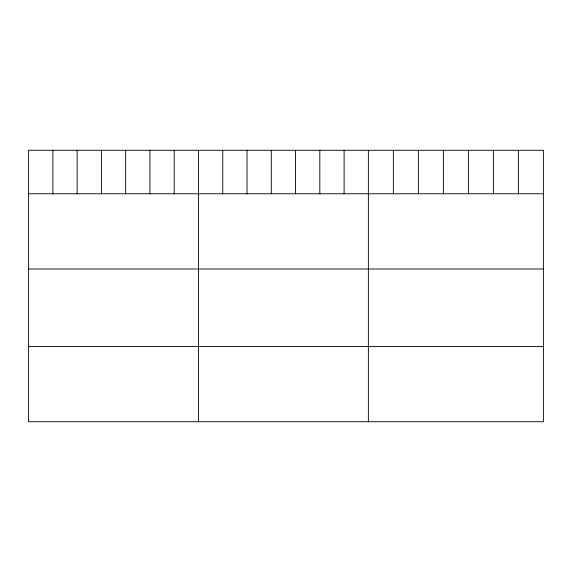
<?xml version="1.0" encoding="UTF-8"?>
<svg xmlns="http://www.w3.org/2000/svg" width="572" height="572" viewBox="0 0 572 572"><rect width="100%" height="100%" fill="white"/><g stroke="black" fill="none" stroke-linecap="round" stroke-linejoin="round"><path stroke-width="0.86" d="M543.4 193.772L543.4 421.721L28.6 421.721L28.6 150.279L543.4 150.279L543.4 193.772L28.6 193.772M28.6 268.997L543.4 268.997M28.6 346.496L543.4 346.496M518.396 150.279L518.396 193.772M493.393 150.279L493.393 193.772M468.389 150.279L468.389 193.772M443.379 150.279L443.379 193.772M418.375 150.279L418.375 193.772M393.372 150.279L393.372 193.772M368.368 150.279L368.368 421.721M344.101 150.279L344.101 193.772M319.827 150.279L319.827 193.772M295.56 150.279L295.56 193.772M271.292 150.279L271.292 193.772M247.025 150.279L247.025 193.772M222.751 150.279L222.751 193.772M198.484 150.279L198.484 421.721M174.217 150.279L174.217 193.772M149.943 150.279L149.943 193.772M125.676 150.279L125.676 193.772M101.408 150.279L101.408 193.772M77.141 150.279L77.141 193.772M52.867 150.279L52.867 193.772"/></g></svg>
